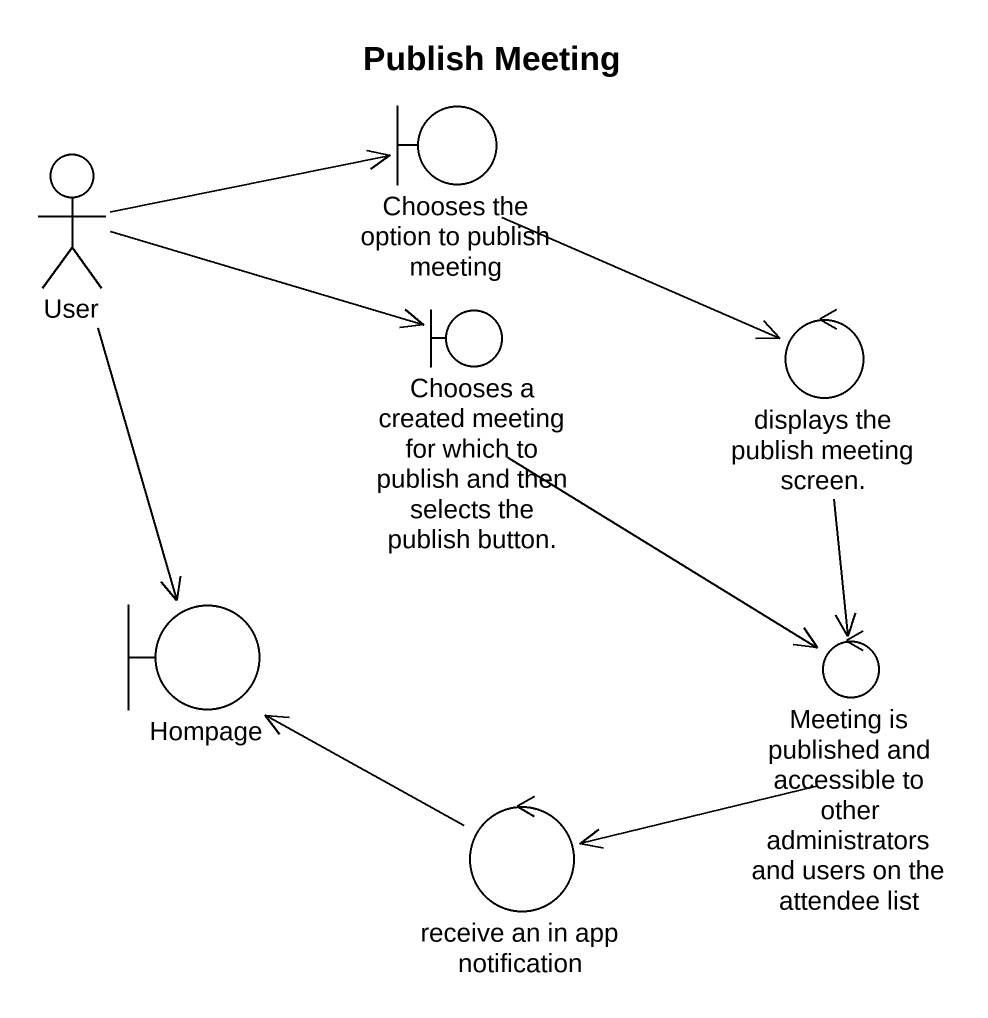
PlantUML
@startuml
title Publish Meeting
boundary "Chooses the option to publish meeting" as Chooses_the_option_to
actor User
boundary "Chooses a created meeting for which to publish and then selects the publish button." as Chooses_a_created_meeting
control "displays the publish meeting screen." as displays_the_publish
boundary Hompage
control "Meeting is published and accessible to other administrators and users on the attendee list" as Meeting_is_published_and
control "receive an in app notification" as receive_an_in_app
Chooses_the_option_to -right-> displays_the_publish
User -right-> Chooses_the_option_to
User -right-> Chooses_a_created_meeting
User --> Hompage
Chooses_a_created_meeting --> Meeting_is_published_and
displays_the_publish --> Meeting_is_published_and
Meeting_is_published_and -left-> receive_an_in_app
receive_an_in_app -up-> Hompage
@enduml
